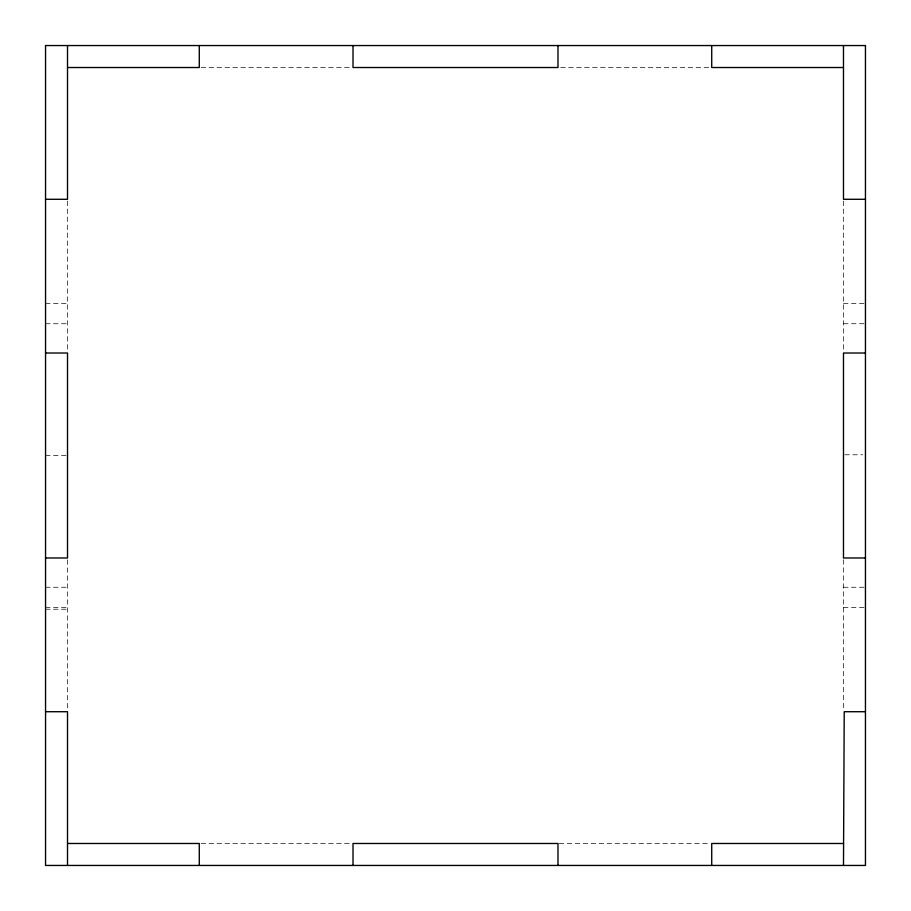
<?xml version="1.0" encoding="UTF-8"?>
<svg xmlns="http://www.w3.org/2000/svg" width="911" height="911" viewBox="0 0 911 911"><rect width="100%" height="100%" fill="white"/><g stroke="black" fill="none" stroke-linecap="round" stroke-linejoin="round"><path stroke-width="0.68" stroke-dasharray="4.55 3.42" d="M201.103 67.516L351.748 67.516M560.664 67.516L709.897 67.516M45.55 303.602L67.516 303.602M843.484 303.602L865.45 303.602M45.55 323.735L67.516 323.735M843.484 323.735L865.45 323.735M844.861 454.771L862.706 454.771M45.55 455.5L66.139 455.5M45.55 587.265L67.516 587.265M843.484 587.265L865.45 587.265M45.55 607.398L67.516 607.398M843.484 607.398L865.45 607.398M45.55 609.231L67.516 609.231M201.103 843.484L350.336 843.484M559.252 843.484L709.897 843.484M843.484 201.103L843.484 350.655M843.484 559.753L843.484 710.136M67.516 201.103L67.516 352.067M67.516 559.866L67.516 710.033"/><path stroke-width="1.37" d="M67.516 67.516L199.281 67.516L199.281 45.55M843.484 67.516L711.719 67.516L711.719 45.55M45.55 199.281L67.516 199.281L67.516 45.55M865.45 199.281L843.484 199.281L843.484 45.55M45.55 353.012L67.516 353.012L67.516 557.987L45.55 557.987M865.45 353.012L843.484 353.012L843.484 557.987L865.45 557.987M45.55 711.719L67.516 711.719L67.516 865.45M865.45 711.719L844.224 711.719L843.484 865.45M67.516 843.484L199.281 843.484L199.281 865.45M843.484 843.484L711.719 843.484L711.719 865.45M557.987 45.55L557.987 67.516L353.012 67.516L353.012 45.55M557.987 865.45L557.987 843.484L353.012 843.484L353.012 865.45M865.45 45.55L45.55 45.55L45.55 865.45L865.45 865.45L865.45 45.55"/></g></svg>
